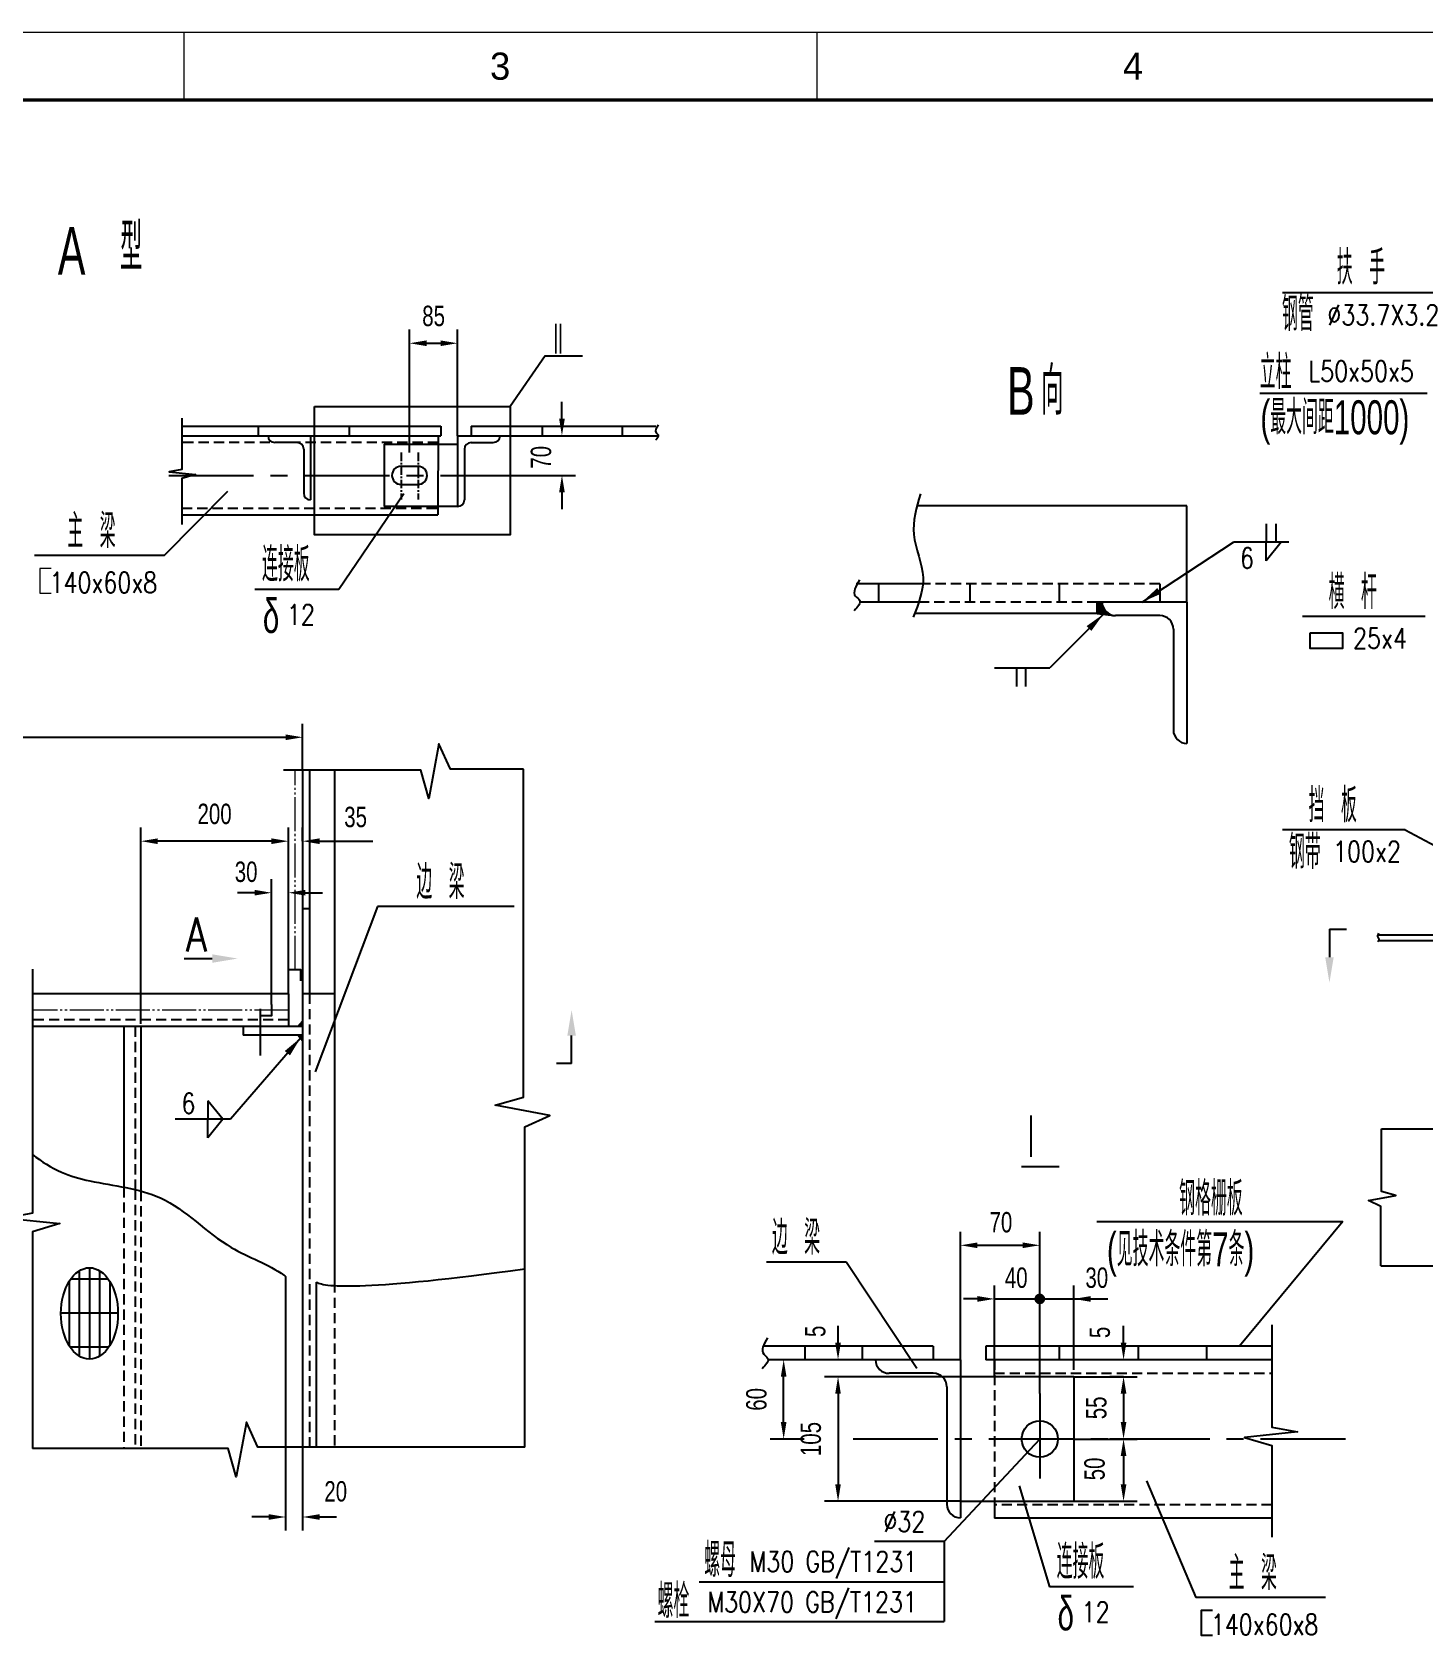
# Model space of a CAD drawing. Extents: x 148 to 221443, y -36682 to 6758.
# Drawn here: x 47590 to 51688, y -32790 to -28058 of the extents above; entities that cross this region are included whole.
import ezdxf
from ezdxf.enums import TextEntityAlignment as Align

# ---------------------------------------------------------------- set-up
doc = ezdxf.new("R2010")
doc.units = 0
doc.header["$LTSCALE"] = 10
doc.header["$MEASUREMENT"] = 0
for name, pattern in [('CENTERX2', [4, 2.5, -0.5, 0.5, -0.5]), ('HIDDENX2', [0.75, 0.5, -0.25]), ('PHANTOMS6', [13.6, 10, -0.8, 0.6, -0.8, 0.6, -0.8])]:
    doc.linetypes.add(name, pattern=pattern)
for name, color, linetype in [('2', 4, 'Continuous'), ('3', 255, 'Continuous'), ('9', 6, 'Continuous'), ('CENTER', 1, 'CENTERX2'), ('DIM', 4, 'Continuous'), ('WHITE', 7, 'Continuous')]:
    doc.layers.add(name, color=color, linetype=linetype)
doc.layers.add('2（细实线）', color=3, linetype='Continuous', lineweight=20)
doc.layers.add('图框层', color=7, linetype='Continuous', lineweight=15)
doc.styles.add('HZ', font='ROMS.SHX', dxfattribs={"width": 0.75, "bigfont": 'GBCBIG.SHX'})
doc.styles.get("Standard").update_dxf_attribs({"font": 'wison_e.shx', "width": 0.75, "bigfont": 'wison_c.shx'})
doc.styles.add('XW', font='ROMANS.shx', dxfattribs={"width": 0.85})
doc.dimstyles.new('DIM1', dxfattribs={"dimscale": 20, "dimtxt": 3, "dimasz": 2.5, "dimexe": 2, "dimexo": 0, "dimgap": 1, "dimtad": 0, "dimdec": 0, "dimzin": 0, "dimdsep": 46, "dimtxsty": 'Standard', "dimcen": 2, "dimclrd": 3, "dimclre": 3, "dimclrt": 3, "dimadec": 0, "dimazin": 0, "dimtfac": 0.666667, "dimtdec": 0, "dimtofl": 0, "dimtmove": 2, "dimatfit": 1, "dimfxl": 2, "dimtvp": 1.333333, "dimtolj": 1, "dimtzin": 0, "dimarcsym": 0})

# ---------------------------------------------------------------- blocks, each defined once
blk = doc.blocks.new('*D1914')
at = {"layer": 'Defpoints', "color": 0}
for p in [(48843.2, -28973.7), (48843.2, -29245.9), (48701.5, -29295.7)]:
    blk.add_point(p, dxfattribs=at)
at = {"layer": 'DIM', "color": 3, "lineweight": -2}
for p, q in [((48701.5, -29295.7), (48701.5, -28933.7)), ((48843.2, -29245.9), (48843.2, -28933.7)), ((48751.5, -28973.7), (48793.2, -28973.7))]:
    blk.add_line(p, q, dxfattribs=at)
at = {"layer": 'DIM', "color": 3}
for points in [[(48751.5, -28965.4), (48751.5, -28982), (48701.5, -28973.7)], [(48793.2, -28982), (48793.2, -28965.4), (48843.2, -28973.7)]]:
    blk.add_solid(points, dxfattribs=at)
at = {"layer": 'DIM', "color": 3, "insert": (48772.4, -28893.7), "char_height": 60, "attachment_point": 5}
blk.add_mtext('\\A1;85', dxfattribs=at)
blk = doc.blocks.new('*D1915')
at = {"layer": 'Defpoints', "color": 0}
for p in [(48968.2, -29245.9), (49150.2, -29245.9), (48947.4, -29362.5)]:
    blk.add_point(p, dxfattribs=at)
at = {"layer": 'DIM', "color": 3, "lineweight": -2}
for p, q in [((49150.2, -29195.9), (49150.2, -29145.9)), ((48968.2, -29245.9), (49190.2, -29245.9)), ((48947.4, -29362.5), (49190.2, -29362.5)), ((49150.2, -29412.5), (49150.2, -29462.5))]:
    blk.add_line(p, q, dxfattribs=at)
at = {"layer": 'DIM', "color": 3}
for points in [[(49141.9, -29195.9), (49158.6, -29195.9), (49150.2, -29245.9)], [(49158.6, -29412.5), (49141.9, -29412.5), (49150.2, -29362.5)]]:
    blk.add_solid(points, dxfattribs=at)
at = {"layer": 'DIM', "color": 3, "insert": (49088.7, -29309.4), "char_height": 60, "attachment_point": 5, "rotation": 90}
blk.add_mtext('\\A1;70', dxfattribs=at)
blk = doc.blocks.new('*D1917')
at = {"layer": 'Defpoints', "color": 0}
for p in [(48345.1, -30591), (48345.1, -30888.5), (48295.1, -30920.2)]:
    blk.add_point(p, dxfattribs=at)
at = {"layer": 'DIM', "color": 3, "lineweight": -2}
for p, q in [((48295.1, -30920.2), (48295.1, -30551)), ((48345.1, -30888.5), (48345.1, -30551)), ((48245.1, -30591), (48195.1, -30591)), ((48395.1, -30591), (48445.1, -30591))]:
    blk.add_line(p, q, dxfattribs=at)
at = {"layer": 'DIM', "color": 3}
for points in [[(48245.1, -30599.3), (48245.1, -30582.6), (48295.1, -30591)], [(48395.1, -30582.6), (48395.1, -30599.3), (48345.1, -30591)]]:
    blk.add_solid(points, dxfattribs=at)
at = {"layer": 'DIM', "color": 3, "insert": (48220.4, -30529.7), "char_height": 60, "attachment_point": 5}
blk.add_mtext('\\A1;30', dxfattribs=at)
blk = doc.blocks.new('*D1920')
at = {"layer": 'Defpoints', "color": 0}
for p in [(48386.8, -30133.5), (45746.9, -30230.2), (48386.8, -30230.2)]:
    blk.add_point(p, dxfattribs=at)
at = {"layer": 'DIM', "color": 3, "lineweight": -2}
for p, q in [((45746.9, -30230.2), (45746.9, -30093.5)), ((48386.8, -30230.2), (48386.8, -30093.5)), ((45796.9, -30133.5), (48336.8, -30133.5))]:
    blk.add_line(p, q, dxfattribs=at)
at = {"layer": 'DIM', "color": 3}
for points in [[(45796.9, -30125.1), (45796.9, -30141.8), (45746.9, -30133.5)], [(48336.8, -30141.8), (48336.8, -30125.1), (48386.8, -30133.5)]]:
    blk.add_solid(points, dxfattribs=at)
at = {"layer": 'DIM', "color": 3, "insert": (47296.5, -30208.9), "char_height": 60, "attachment_point": 5}
blk.add_mtext('\\A1;5000', dxfattribs=at)
blk = doc.blocks.new('_Small')
at = {"color": 0, "linetype": 'ByBlock', "lineweight": -2}
blk.add_circle((0, 0), 0.25, dxfattribs=at)
blk = doc.blocks.new('*D1937')
at = {"layer": 'Defpoints', "color": 0}
for p in [(50556.9, -31628.7), (50323.5, -31965.5), (50556.9, -32065.2)]:
    blk.add_point(p, dxfattribs=at)
at = {"layer": 'DIM', "color": 3, "lineweight": -2}
for p, q in [((50323.5, -31965.5), (50323.5, -31588.7)), ((50556.9, -32065.2), (50556.9, -31588.7)), ((50373.5, -31628.7), (50506.9, -31628.7))]:
    blk.add_line(p, q, dxfattribs=at)
at = {"layer": 'DIM', "color": 3}
for points in [[(50373.5, -31620.4), (50373.5, -31637), (50323.5, -31628.7)], [(50506.9, -31637), (50506.9, -31620.4), (50556.9, -31628.7)]]:
    blk.add_solid(points, dxfattribs=at)
at = {"layer": 'DIM', "color": 3, "insert": (50442.5, -31561.2), "char_height": 60, "attachment_point": 5}
blk.add_mtext('\\A1;70', dxfattribs=at)
blk = doc.blocks.new('*D1938')
at = {"layer": 'Defpoints', "color": 0}
for p in [(49802.9, -31965.5), (50073.5, -31965.5), (49863, -32198.9)]:
    blk.add_point(p, dxfattribs=at)
at = {"layer": 'DIM', "color": 3, "lineweight": -2}
for p, q in [((50073.5, -31965.5), (49762.9, -31965.5)), ((49802.9, -32148.9), (49802.9, -32015.5)), ((49863, -32198.9), (49762.9, -32198.9))]:
    blk.add_line(p, q, dxfattribs=at)
at = {"layer": 'DIM', "color": 3}
for points in [[(49811.2, -32015.5), (49794.5, -32015.5), (49802.9, -31965.5)], [(49794.5, -32148.9), (49811.2, -32148.9), (49802.9, -32198.9)]]:
    blk.add_solid(points, dxfattribs=at)
at = {"layer": 'DIM', "color": 3, "insert": (49722.9, -32082.2), "char_height": 60, "attachment_point": 5, "rotation": 90}
blk.add_mtext('\\A1;60', dxfattribs=at)
blk = doc.blocks.new('*D1939')
at = {"layer": 'Defpoints', "color": 0}
for p in [(50893.1, -32198.9), (50656.9, -32382.2), (50803.6, -32382.2)]:
    blk.add_point(p, dxfattribs=at)
at = {"layer": 'DIM', "color": 3, "lineweight": -2}
for p, q in [((50893.1, -32198.9), (50763.6, -32198.9)), ((50803.6, -32248.9), (50803.6, -32332.2)), ((50656.9, -32382.2), (50843.6, -32382.2))]:
    blk.add_line(p, q, dxfattribs=at)
at = {"layer": 'DIM', "color": 3}
for points in [[(50811.9, -32248.9), (50795.2, -32248.9), (50803.6, -32198.9)], [(50795.2, -32332.2), (50811.9, -32332.2), (50803.6, -32382.2)]]:
    blk.add_solid(points, dxfattribs=at)
at = {"layer": 'DIM', "color": 3, "insert": (50718.4, -32287), "char_height": 60, "attachment_point": 5, "rotation": 90}
blk.add_mtext('\\A1;50', dxfattribs=at)
blk = doc.blocks.new('_DotSmall')
at = {"layer": 'WHITE', "color": 0, "const_width": 0.5}
blk.add_lwpolyline([(-0.0625, 0, 1), (0.0625, 0, 1)], format="xyb", close=True, dxfattribs=at)
blk = doc.blocks.new('*D1940')
at = {"layer": 'Defpoints', "color": 0}
for p in [(50656.9, -32015.5), (50656.9, -32198.9), (50803.6, -32198.9)]:
    blk.add_point(p, dxfattribs=at)
at = {"layer": 'DIM', "color": 3, "lineweight": -2}
for p, q in [((50656.9, -32015.5), (50843.6, -32015.5)), ((50803.6, -32065.5), (50803.6, -32148.9)), ((50656.9, -32198.9), (50843.6, -32198.9))]:
    blk.add_line(p, q, dxfattribs=at)
at = {"layer": 'DIM', "color": 3}
for points in [[(50811.9, -32065.5), (50795.2, -32065.5), (50803.6, -32015.5)], [(50795.2, -32148.9), (50811.9, -32148.9), (50803.6, -32198.9)]]:
    blk.add_solid(points, dxfattribs=at)
at = {"layer": 'DIM', "color": 3, "insert": (50723.6, -32107.2), "char_height": 60, "attachment_point": 5, "rotation": 90}
blk.add_mtext('\\A1;55', dxfattribs=at)
blk = doc.blocks.new('*D1943')
at = {"layer": 'Defpoints', "color": 0}
for p in [(50323.5, -32015.5), (49963, -32382.2), (50323.5, -32382.2)]:
    blk.add_point(p, dxfattribs=at)
at = {"layer": 'DIM', "color": 3, "lineweight": -2}
for p, q in [((50323.5, -32015.5), (49923, -32015.5)), ((49963, -32065.5), (49963, -32332.2)), ((50323.5, -32382.2), (49923, -32382.2))]:
    blk.add_line(p, q, dxfattribs=at)
at = {"layer": 'DIM', "color": 3}
for points in [[(49971.3, -32065.5), (49954.6, -32065.5), (49963, -32015.5)], [(49954.6, -32332.2), (49971.3, -32332.2), (49963, -32382.2)]]:
    blk.add_solid(points, dxfattribs=at)
at = {"layer": 'DIM', "color": 3, "insert": (49883, -32198.9), "char_height": 60, "attachment_point": 5, "rotation": 90}
blk.add_mtext('\\A1;105', dxfattribs=at)
blk = doc.blocks.new('*D1944')
at = {"layer": 'Defpoints', "color": 0}
for p in [(50073.5, -31965.5), (49963, -32015.5), (50073.5, -32015.5)]:
    blk.add_point(p, dxfattribs=at)
at = {"layer": 'DIM', "color": 3, "lineweight": -2}
for p, q in [((49963, -31915.5), (49963, -31865.5)), ((50073.5, -31965.5), (49923, -31965.5)), ((50073.5, -32015.5), (49923, -32015.5)), ((49963, -32065.5), (49963, -32115.5))]:
    blk.add_line(p, q, dxfattribs=at)
at = {"layer": 'DIM', "color": 3}
for points in [[(49954.6, -31915.5), (49971.3, -31915.5), (49963, -31965.5)], [(49971.3, -32065.5), (49954.6, -32065.5), (49963, -32015.5)]]:
    blk.add_solid(points, dxfattribs=at)
at = {"layer": 'DIM', "color": 3, "insert": (49896.1, -31882), "char_height": 60, "attachment_point": 5, "rotation": 90}
blk.add_mtext('\\A1;5', dxfattribs=at)
blk = doc.blocks.new('*D1947')
at = {"layer": 'Defpoints', "color": 0}
for p in [(50803.6, -31965.5), (50803.6, -31965.5), (50803.6, -32015.5)]:
    blk.add_point(p, dxfattribs=at)
at = {"layer": 'DIM', "color": 3, "lineweight": -2}
for p, q in [((50803.6, -31915.5), (50803.6, -31865.5)), ((50803.6, -31965.5), (50763.6, -31965.5)), ((50803.6, -32015.5), (50763.6, -32015.5)), ((50803.6, -32065.5), (50803.6, -32115.5))]:
    blk.add_line(p, q, dxfattribs=at)
at = {"layer": 'DIM', "color": 3}
for points in [[(50795.2, -31915.5), (50811.9, -31915.5), (50803.6, -31965.5)], [(50811.9, -32065.5), (50795.2, -32065.5), (50803.6, -32015.5)]]:
    blk.add_solid(points, dxfattribs=at)
at = {"layer": 'DIM', "color": 3, "insert": (50733.8, -31885.2), "char_height": 60, "attachment_point": 5, "rotation": 90}
blk.add_mtext('\\A1;5', dxfattribs=at)
blk = doc.blocks.new('*D1952')
at = {"layer": 'Defpoints', "color": 0}
for p in [(48336.8, -32223), (48386.8, -32223), (48336.8, -32428.4)]:
    blk.add_point(p, dxfattribs=at)
at = {"layer": 'DIM', "color": 3, "lineweight": -2}
for p, q in [((48336.8, -32223), (48336.8, -32468.4)), ((48386.8, -32223), (48386.8, -32468.4)), ((48286.8, -32428.4), (48236.8, -32428.4)), ((48436.8, -32428.4), (48486.8, -32428.4))]:
    blk.add_line(p, q, dxfattribs=at)
at = {"layer": 'DIM', "color": 3}
for points in [[(48286.8, -32436.8), (48286.8, -32420.1), (48336.8, -32428.4)], [(48436.8, -32420.1), (48436.8, -32436.8), (48386.8, -32428.4)]]:
    blk.add_solid(points, dxfattribs=at)
at = {"layer": 'DIM', "color": 3, "insert": (48484.2, -32353.3), "char_height": 60, "attachment_point": 5}
blk.add_mtext('\\A1;20', dxfattribs=at)
blk = doc.blocks.new('*D1953')
at = {"layer": 'Defpoints', "color": 0}
for p in [(47910.1, -30439.3), (48345.1, -30551), (47910.1, -30976.8)]:
    blk.add_point(p, dxfattribs=at)
at = {"layer": 'DIM', "color": 3, "lineweight": -2}
for p, q in [((47910.1, -30976.8), (47910.1, -30399.3)), ((48345.1, -30551), (48345.1, -30399.3)), ((48295.1, -30439.3), (47960.1, -30439.3))]:
    blk.add_line(p, q, dxfattribs=at)
at = {"layer": 'DIM', "color": 3}
for points in [[(47960.1, -30431), (47960.1, -30447.7), (47910.1, -30439.3)], [(48295.1, -30447.7), (48295.1, -30431), (48345.1, -30439.3)]]:
    blk.add_solid(points, dxfattribs=at)
at = {"layer": 'DIM', "color": 3, "insert": (48127.6, -30359.3), "char_height": 60, "attachment_point": 5}
blk.add_mtext('\\A1;200', dxfattribs=at)
blk = doc.blocks.new('*D1954')
at = {"layer": 'Defpoints', "color": 0}
for p in [(48345.1, -30439.3), (48386.8, -30439.3), (48386.8, -30439.3)]:
    blk.add_point(p, dxfattribs=at)
at = {"layer": 'DIM', "color": 3, "lineweight": -2}
for p, q in [((48345.1, -30439.3), (48345.1, -30399.3)), ((48386.8, -30439.3), (48386.8, -30399.3)), ((48295.1, -30439.3), (48245.1, -30439.3)), ((48436.8, -30439.3), (48486.8, -30439.3))]:
    blk.add_line(p, q, dxfattribs=at)
at = {"layer": 'DIM', "color": 3}
for points in [[(48295.1, -30447.7), (48295.1, -30431), (48345.1, -30439.3)], [(48436.8, -30431), (48436.8, -30447.7), (48386.8, -30439.3)]]:
    blk.add_solid(points, dxfattribs=at)
at = {"layer": 'DIM', "color": 3, "insert": (48542.7, -30368.4), "char_height": 60, "attachment_point": 5}
blk.add_mtext('\\A1;35', dxfattribs=at)
blk = doc.blocks.new('a2')
for p, q in [((15522.42, 10126.74), (15522.42, 10116.74)), ((15615.59, 10126.74), (15615.59, 10116.74))]:
    blk.add_line(p, q)
at = {"layer": '图框层', "ltscale": 10}
blk.add_lwpolyline([(15311.09, 10126.74), (15905.09, 10126.74), (15905.09, 9706.74), (15311.09, 9706.74)], close=True, dxfattribs=at)
at = {"layer": '图框层', "ltscale": 10, "const_width": 0.5}
blk.add_lwpolyline([(15336.09, 10116.74), (15895.09, 10116.74), (15895.09, 9716.74), (15336.09, 9716.74)], close=True, dxfattribs=at)
at = {"style": 'HZ'}
for s, p in [('3', (15569, 10121.74)), ('4', (15662.17, 10121.74))]:
    blk.add_text(s, height=4, dxfattribs=at).set_placement(p, align=Align.MIDDLE)

msp = doc.modelspace()

# ---------------------------------------------------------------- hatches: boundary and pattern name
h = msp.add_hatch()
h.set_pattern_fill('ANSI31', color=256, scale=33.333333, style=0)
h.set_pattern_definition([(45, (39581.0225, -30133.218), (-2.9462783, 2.9462783), [])])
h.paths.add_polyline_path([(50740.1574, -29735.3577), (50726.2541, -29735.3577), (50726.2541, -29768.691), (50775.0041, -29775.0244, -0.376861223)])
h = msp.add_hatch()
h.set_pattern_fill('ANSI37', color=256, scale=16.666667, style=0)
h.set_pattern_definition([(135, (48930.554, -38841.6698), (1.4731391, 1.4731391), []), (45, (48930.554, -38841.6698), (1.4731391, -1.4731391), [])])
h.paths.add_polyline_path([(48386.8166, -30969.919), (48386.8166, -30985.1221), (48374.1076, -30985.1221)])
h.paths.add_polyline_path([(48374.1076, -31010.1221), (48386.8166, -31010.1221), (48386.8166, -31025.5675)])
at = {"layer": '2', "linetype": 'Continuous'}
h = msp.add_hatch(dxfattribs=at)
h.set_pattern_fill('ANSI31', color=3, scale=1.666667, style=0)
h.set_pattern_definition([(45, (39633.96175, -36444.30552), (-0.1473139127, 0.1473139127), [])])
h.paths.add_polyline_path([(50556.858, -31774.103), (50556.858, -31783.478, -0.414213562), (50559.983, -31786.603), (50569.358, -31786.603, 0.414213562)])
h.paths.add_polyline_path([(50556.858, -31774.103, 0.414213562), (50544.358, -31786.603), (50553.733, -31786.603, -0.414213562), (50556.858, -31783.478)])
h.paths.add_polyline_path([(50556.858, -31789.728, -0.414213562), (50553.733, -31786.603), (50544.358, -31786.603, 0.414213562), (50556.858, -31799.103)])
h.paths.add_polyline_path([(50569.358, -31786.603), (50559.983, -31786.603, -0.414213562), (50556.858, -31789.728), (50556.858, -31799.103, 0.414213562)])

# ---------------------------------------------------------------- linework, layer by layer
for p, q in [((48031.3917, -29217.5326), (48793.2606, -29217.5326)), ((48255.5362, -29217.5326), (48255.5362, -29245.866)), ((48523.9025, -29217.5326), (48523.9025, -29245.866)), ((48793.2606, -29217.5326), (48793.2606, -29245.866)), ((48883.1917, -29217.5326), (48883.1917, -29245.866)), ((48883.1917, -29217.5326), (49426.876, -29217.5326)), ((49092.4397, -29217.5326), (49092.4397, -29245.866)), ((49327.0115, -29217.5326), (49327.0115, -29245.866)), ((48031.3917, -29245.866), (48793.2606, -29245.866)), ((48369.8583, -29265.866), (48304.8583, -29265.866)), ((48389.8583, -29285.866), (48389.8583, -29414.7523)), ((48389.8583, -29285.866), (48389.8583, -29414.7523)), ((48409.8583, -29245.866), (48409.8583, -29434.7523)), ((48626.525, -29270.866), (48843.1917, -29270.866)), ((48626.525, -29270.866), (48626.525, -29454.1993)), ((48843.1917, -29245.866), (49434.0158, -29245.866)), ((48843.1917, -29245.866), (48843.1917, -29454.1993)), ((48863.1917, -29285.866), (48863.1917, -29434.1993)), ((48883.1917, -29265.866), (48948.1917, -29265.866)), ((48676.525, -29335.866), (48726.525, -29335.866)), ((48676.525, -29389.1993), (48726.525, -29389.1993)), ((48031.3917, -29479.1993), (48784.8583, -29479.1993)), ((48843.1917, -29454.1993), (48626.525, -29454.1993)), ((48784.8583, -29451.6631), (48784.8583, -29479.1993)), ((50990.1574, -29452.0244), (50195.6681, -29452.0244)), ((50990.1574, -29735.3577), (50990.1574, -29452.0244)), ((50215.5286, -29682.1508), (50016.7152, -29682.1508)), ((50082.2827, -29682.1508), (50082.2827, -29735.3577)), ((50200.8296, -29735.3577), (50027.5124, -29735.3577)), ((50990.1574, -29735.3577), (50726.2541, -29735.3577)), ((50726.2541, -29768.691), (50726.2541, -29735.3577)), ((50990.1574, -29735.3577), (50990.1574, -30152.0244)), ((50726.2541, -29768.691), (50188.5611, -29768.691)), ((50726.2541, -29768.691), (50775.0041, -29775.0244)), ((50910.1574, -29775.3577), (50780.1574, -29775.3577)), ((50950.1574, -29815.3577), (50950.1574, -30112.0244)), ((48386.8166, -30230.1799), (48386.8166, -32223.0477)), ((48406.8166, -30230.1799), (48406.8166, -30888.4554)), ((48480.1499, -30230.1799), (48480.1499, -30888.4554)), ((51552.1437, -30714.4876), (52022.3015, -30714.4876)), ((51554.0309, -30731.1542), (52022.3015, -30731.1542)), ((48345.1499, -30888.4554), (47591.6832, -30888.4554)), ((48345.1499, -30888.4554), (48345.1499, -30985.1221)), ((48480.1499, -30888.4581), (48386.8166, -30888.4554)), ((48480.1499, -30888.4554), (48480.2056, -31738.0016)), ((47868.4832, -30985.1221), (47591.6832, -30985.1221)), ((47860.1199, -30985.1221), (47860.1199, -31457.6806)), ((47910.1199, -30985.1221), (47910.1199, -31468.9998)), ((48386.8166, -30985.1221), (47938.4832, -30985.1221)), ((48211.8166, -30985.1221), (48211.8166, -31010.1221)), ((48386.8166, -30969.919), (48374.1076, -30985.1221)), ((48278.4832, -31010.1221), (48211.8166, -31010.1221)), ((48361.8166, -31010.1221), (48278.4832, -31010.1221)), ((48386.8166, -31010.1221), (48361.8166, -31010.1221)), ((48374.1076, -31010.1221), (48386.8166, -31025.5675)), ((48336.8166, -31720.3737), (48336.8166, -32223.0477)), ((48426.8166, -31736.8239), (48426.8166, -32223.0477)), ((50243.5247, -31925.5498), (49742.7133, -31925.5498)), ((49864.8082, -31925.5498), (49864.8082, -31965.5498)), ((50033.7999, -31925.5498), (50033.7999, -31965.5498)), ((50243.5247, -31925.5498), (50243.5247, -31965.5498)), ((51240.1084, -31925.5498), (50397.9361, -31925.5498)), ((50397.9361, -31925.5498), (50397.9361, -31965.5498)), ((50614.3409, -31925.5498), (50614.3409, -31965.5498)), ((50846.9562, -31925.5498), (50846.9562, -31965.5498)), ((51047.7597, -31925.5498), (51047.7597, -31965.5498)), ((50323.5247, -31965.5498), (49756.993, -31965.5498)), ((50323.5247, -31965.5498), (50323.5247, -32430.968)), ((51240.1084, -31965.5498), (50397.9361, -31965.5498)), ((50423.5247, -32015.5498), (50423.5247, -31965.5498)), ((50243.5247, -32005.5498), (50113.5247, -32005.5498)), ((50656.858, -32015.5498), (50323.5247, -32015.5498)), ((50656.858, -32015.5498), (50656.858, -32382.2165)), ((50283.5247, -32045.5498), (50283.5247, -32390.968)), ((50323.5247, -32382.2165), (50656.858, -32382.2165)), ((50423.5247, -32377.2165), (50423.5247, -32432.2165)), ((51240.1084, -32432.2165), (50423.5247, -32432.2165))]:
    msp.add_line(p, q)
at = {"color": 4, "linetype": 'PHANTOMS6', "lineweight": 0}
for p, q in [((48364.4163, -30818.1171), (48364.4163, -30231.491)), ((48345.1499, -30936.8534), (47591.6832, -30936.8534))]:
    msp.add_line(p, q, dxfattribs=at)
at = {"color": 3, "linetype": 'Continuous', "lineweight": 0}
msp.add_lwpolyline([(47646.6899, -29636.4446), (47613.2461, -29636.4446), (47613.2461, -29709.3636), (47646.6899, -29709.3636)], dxfattribs=at)
for points in [[(48381.3493, -30850.1528), (48381.3493, -30818.1171), (48347.4834, -30818.1171)], [(48295.1499, -30920.2423), (48295.1499, -30953.4645), (48260.0296, -30953.4645)]]:
    msp.add_lwpolyline(points)
msp.add_circle((50556.858, -32198.8831), 53.3333)
for centre, radius, start, end in [((48304.8583, -29245.866), 20, 180, 270), ((48369.8583, -29285.866), 20, 0, 90), ((48883.1917, -29285.866), 20, 90, 180), ((48948.1917, -29245.866), 20, 270, 0), ((48676.525, -29362.5326), 26.6667, 90, 270), ((48726.525, -29362.5326), 26.6667, 270, 90), ((48409.8583, -29414.7523), 20, 180, 270), ((48843.1917, -29434.1993), 20, 270, 0), ((50780.1574, -29735.3577), 40, 180, 270), ((50910.1574, -29815.3577), 40, 0, 90), ((50990.1574, -30112.0244), 40, 180, 270), ((50113.5247, -31965.5498), 40, 180, 270), ((50243.5247, -32045.5498), 40, 0, 90), ((50323.5247, -32390.968), 40, 180, 270)]:
    msp.add_arc(centre, radius, start, end)
at = {"layer": '2', "color": 3, "linetype": 'Continuous'}
for p, q in [((51802.5581, -28825.02), (51271.4046, -28825.02)), ((49100.5574, -29010.8818), (48998.0606, -29159.8892)), ((49100.5574, -29010.8818), (49211.0739, -29010.8818)), ((51697.187, -29121.9116), (51204.6205, -29121.9116)), ((47978.8553, -29598.8348), (48166.5764, -29408.9981)), ((48684.7987, -29416.8932), (48493.2038, -29698.5906)), ((50858.2057, -29735.3577), (51127.3897, -29559.4358)), ((51290.265, -29559.4358), (51127.3897, -29559.4358)), ((47978.8553, -29598.8348), (47597.6227, -29598.8348)), ((48493.2038, -29698.5906), (48245.6905, -29698.5906)), ((50744.0868, -29771.0078), (50586.0218, -29929.1133)), ((51691.8933, -29778.1901), (51330.4249, -29778.1901)), ((50423.1465, -29929.1133), (50586.0218, -29929.1133)), ((51632.9355, -30405.9745), (51271.4671, -30405.9745)), ((51632.9355, -30405.9745), (52014.4595, -30611.2846)), ((48486.8166, -30439.3298), (48593.7246, -30439.3298)), ((48606.8916, -30631.7124), (48423.4832, -31118.3764)), ((49009.0738, -30631.7124), (48606.8916, -30631.7124)), ((51409.6223, -30698.6756), (51409.6223, -30780.9957)), ((48038.3363, -30784.7417), (48120.6564, -30784.7417)), ((48381.0732, -31017.8279), (48174.156, -31257.8137)), ((49178.6102, -31093.5894), (49178.6102, -31011.2693)), ((48174.156, -31257.8137), (48011.2807, -31257.8137)), ((50503.2575, -31396.389), (50613.774, -31396.389)), ((50724.8153, -31559.0607), (51448.7163, -31559.0607)), ((51448.7163, -31559.0607), (51144.9966, -31925.5498)), ((49988.3159, -31678.1579), (49752.7204, -31678.1579)), ((49988.3159, -31678.1579), (50194.9312, -31990.0912)), ((50423.5247, -31985.5498), (50423.5247, -31746.603)), ((50556.858, -31905.5498), (50556.858, -31746.603)), ((50556.858, -31908.5698), (50556.858, -31746.603)), ((50656.858, -31995.5498), (50656.858, -31746.603)), ((50373.5247, -31786.603), (50331.858, -31786.603)), ((50423.5247, -31786.603), (50756.858, -31786.603)), ((50274.9361, -32500.7514), (50556.858, -32198.8831)), ((50496.7047, -32336.8161), (50585.2021, -32634.3155)), ((51017.1035, -32665.8534), (50871.8774, -32322.083)), ((50274.9361, -32500.7514), (50070.7601, -32500.7514)), ((50274.9361, -32500.7514), (50274.9361, -32735.5887)), ((50274.9361, -32620.0094), (49554.4327, -32620.0094)), ((50832.7153, -32634.3155), (50585.2021, -32634.3155)), ((51397.5802, -32665.8534), (51016.3476, -32665.8534)), ((49423.3512, -32735.5887), (50274.9361, -32735.5887))]:
    msp.add_line(p, q, dxfattribs=at)
at = {"layer": '2', "color": 7, "linetype": 'Continuous'}
for p, q in [((51223.8591, -29504.8213), (51223.8591, -29559.4358)), ((51251.724, -29504.8213), (51251.724, -29559.4358)), ((51267.5938, -29559.4358), (51223.8591, -29614.0502)), ((51223.8591, -29614.0502), (51223.8591, -29559.4358)), ((50489.5524, -29983.7277), (50489.5524, -29929.1133)), ((50515.8622, -29983.7277), (50515.8622, -29929.1133)), ((51409.6223, -30698.6756), (51459.5389, -30698.6756)), ((49178.6102, -31093.5894), (49134.1904, -31093.5894)), ((48107.7501, -31203.1993), (48107.7501, -31257.8137)), ((48151.4848, -31257.8137), (48107.7501, -31203.1993)), ((48107.7501, -31312.4282), (48107.7501, -31257.8137)), ((48151.4848, -31257.8137), (48107.7501, -31312.4282)), ((47729.2446, -31703.7045), (47729.2446, -31955.0205)), ((47759.2446, -31694.7989), (47759.2446, -31963.9261)), ((47789.2446, -31703.7045), (47789.2446, -31955.0205)), ((47699.2446, -31735.3535), (47699.2446, -31923.3715)), ((47704.4753, -31727.4632), (47814.0139, -31727.4632)), ((47819.2446, -31735.3535), (47819.2446, -31923.3715)), ((47675.3945, -31827.4632), (47843.0947, -31827.4632)), ((47701.8449, -31927.4632), (47816.6443, -31927.4632))]:
    msp.add_line(p, q, dxfattribs=at)
at = {"layer": '2', "color": 3, "linetype": 'Continuous'}
for points in [[(48421.5304, -29159.8892), (48998.0606, -29159.8892), (48998.0606, -29537.8126), (48421.5304, -29537.8126)], [(51353.0764, -29825.5835), (51448.0578, -29825.5835), (51448.0578, -29871.6862), (51353.0764, -29871.6862)]]:
    msp.add_lwpolyline(points, close=True, dxfattribs=at)
at = {"layer": '2', "color": 7, "linetype": 'Continuous'}
msp.add_lwpolyline([(51267.5938, -29559.4358), (51223.8591, -29559.4358)], dxfattribs=at)
at = {"layer": '2', "color": 3, "linetype": 'Continuous'}
msp.add_lwpolyline([(51065.4147, -32703.4632), (51031.971, -32703.4632), (51031.971, -32776.3822), (51065.4147, -32776.3822)], dxfattribs=at)
at = {"layer": '2', "color": 6, "linetype": 'Continuous'}
msp.add_ellipse((47759.2446, -31829.3625), major_axis=(0, -134.5636), ratio=0.623188198, dxfattribs=at)
at = {"layer": '2', "color": 3, "linetype": 'Continuous'}
for points in [[(50913.9017, -29710.9045), (50902.9603, -29694.1627), (50858.2057, -29735.3577)], [(50708.7378, -29820.5098), (50694.5938, -29806.3694), (50744.0868, -29771.0078)], [(48120.6564, -30772.2417), (48120.6564, -30797.2417), (48195.6564, -30784.7417)], [(51397.1223, -30780.9957), (51422.1223, -30780.9957), (51409.6223, -30855.9957)], [(49166.1102, -31011.2693), (49191.1102, -31011.2693), (49178.6102, -30936.2693)], [(48334.3197, -31056.7394), (48349.4668, -31069.7994), (48381.0732, -31017.8279)], [(50373.5247, -31778.2696), (50373.5247, -31794.9363), (50423.5247, -31786.603)], [(50706.858, -31778.2696), (50706.858, -31794.9363), (50656.858, -31786.603)]]:
    msp.add_solid(points, dxfattribs=at)
at = {"layer": '3', "linetype": 'HIDDENX2', "ltscale": 6}
for p, q in [((48785.3324, -29265.866), (48031.3917, -29265.866)), ((48031.3917, -29459.1993), (48784.8583, -29459.1993)), ((50910.1574, -29682.1508), (50215.5286, -29682.1508)), ((50726.2541, -29735.3577), (50200.8296, -29735.3577)), ((48406.8166, -30888.4554), (48406.8166, -32223.0477)), ((48345.1499, -30965.1221), (47591.6832, -30965.1221)), ((47893.4532, -30985.1221), (47893.4532, -31464.7937)), ((47860.1199, -31457.6806), (47860.1199, -32226.4019)), ((47893.4532, -31464.7937), (47893.4532, -32226.4019)), ((47910.1199, -31468.9998), (47910.1199, -32226.4019)), ((48480.2056, -31738.0016), (48480.1499, -32223.0477)), ((50423.5247, -31965.5498), (50423.5247, -32377.2165)), ((50423.5247, -32005.5498), (51240.1084, -32005.5498)), ((51240.1084, -32392.2165), (50423.5247, -32392.2165))]:
    msp.add_line(p, q, dxfattribs=at)
at = {"layer": '3', "ltscale": 6}
for p, q in [((48785.3834, -29245.866), (48784.8583, -29451.6631)), ((50351.2713, -29682.1508), (50351.2713, -29735.3577)), ((50614.4124, -29682.1508), (50614.4124, -29735.3577)), ((50910.1574, -29682.1508), (50910.1574, -29735.3577)), ((48406.8166, -30638.4554), (48386.8166, -30638.4554)), ((47938.4832, -30985.1221), (47868.4832, -30985.1221))]:
    msp.add_line(p, q, dxfattribs=at)
at = {"layer": '9', "linetype": 'Continuous'}
for points in [[(48031.3917, -29194.637), (48031.3917, -29344.8954), (47993.5044, -29351.9942), (48071.6469, -29360.2762), (48031.3917, -29372.1076), (48031.3917, -29506.9852)], [(49037.2886, -30226.8258), (48821.7951, -30226.8258), (48788.2297, -30153.0342), (48758.0208, -30314.0339), (48734.525, -30230.1799), (48330.7335, -30230.1799)], [(49040.6428, -32223.0477), (49040.6428, -31280.2887), (49114.4343, -31246.7233), (48953.4346, -31216.5144), (49037.2886, -31193.0186), (49037.2886, -30226.8258)], [(47591.6832, -30816.078), (47591.6832, -31534.2085), (47515.9087, -31548.4061), (47672.1936, -31564.97), (47591.6832, -31588.6328), (47591.6832, -32226.4019)], [(51562.7978, -31286.3596), (51918.6618, -31286.3596), (51935.4444, -31249.4639), (51950.5489, -31329.9637), (51962.2968, -31288.0367), (52154.7115, -31288.0367)], [(51561.1208, -31689.5565), (51561.1208, -31514.1269), (51524.225, -31497.3442), (51604.7248, -31482.2398), (51562.7978, -31470.4919), (51562.7978, -31286.3596)], [(51561.1208, -31689.5565), (51918.6618, -31689.5565), (51935.4444, -31652.6607), (51950.5489, -31733.1606), (51962.2968, -31691.2336), (52154.7115, -31691.2336)], [(51240.1084, -31863.0919), (51240.1084, -32163.6088), (51315.8829, -32177.8064), (51159.598, -32194.3703), (51240.1084, -32218.0331), (51240.1084, -32487.7884)], [(49040.6428, -32223.0477), (48255.2643, -32223.0477), (48221.6989, -32149.2562), (48191.49, -32310.2559), (48167.9942, -32226.4019), (47591.6832, -32226.4019)]]:
    msp.add_lwpolyline(points, dxfattribs=at)
for points in [[(49433.3458, -29213.7715), (49427.6773, -29237.8452), (49433.3458, -29243.5096), (49425.5517, -29259.0868)], [(50205.357, -29417.3583), (50185.9801, -29536.798), (50213.305, -29662.703), (50184.1442, -29779.8808)], [(50026.1815, -29670.4508), (50014.8446, -29718.5983), (50026.1815, -29729.9271), (50010.5933, -29761.0814)], [(51554.2697, -30710.113), (51551.5085, -30720.0006), (51554.7299, -30727.3588), (51551.2785, -30735.6369)], [(49755.6529, -31901.3608), (49744.316, -31949.5083), (49755.6529, -31960.8371), (49740.0648, -31991.9914)]]:
    msp.add_spline(points, degree=3, dxfattribs=at)
for points, knots in [([(47591.6832, -31361.479), (47618.5217, -31382.1506), (47670.8078, -31416.053), (47731.3558, -31432.7327), (47760.1499, -31438.9595)], [61.56787472, 61.56787472, 61.56787472, 61.56787472, 122.236261946, 174.717376101, 174.717376101, 174.717376101, 174.717376101]), ([(47760.1499, -31438.9595), (47830.3826, -31454.1473), (47993.6607, -31467.7564), (48143.7977, -31637.7335), (48287.8201, -31684.2065), (48334.8714, -31719.2618), (48336.8166, -31720.3737)], [174.717376101, 174.717376101, 174.717376101, 174.717376101, 302.725986596, 455.414529346, 560.703753801, 564.104478248, 564.104478248, 564.104478248, 564.104478248])]:
    msp.add_open_spline(points, degree=3, knots=knots, dxfattribs=at)
msp.add_open_spline([(48426.8166, -31736.8239), (48452.8352, -31753.5009), (48584.2945, -31760.3391), (49040.6428, -31698.3044)], degree=3, dxfattribs=at)
at = {"layer": 'CENTER'}
for p, q in [((48676.525, -29295.7013), (48676.525, -29433.8212)), ((48726.525, -29295.7013), (48726.525, -29433.8212))]:
    msp.add_line(p, q, dxfattribs=at)
at = {"layer": 'CENTER', "ltscale": 10}
for p, q in [((47992.5467, -29362.5326), (48947.4354, -29362.5326)), ((48261.8166, -30932.3114), (48261.8166, -31070.4312)), ((50556.858, -32065.2206), (50556.858, -32341.4603)), ((51457.0582, -32198.8831), (49985.7282, -32198.8831))]:
    msp.add_line(p, q, dxfattribs=at)

# ---------------------------------------------------------------- block references
at = {"layer": '2', "color": 3, "linetype": 'Continuous', "xscale": 50, "yscale": 50, "zscale": 50}
msp.add_blockref('_DotSmall', (50556.858, -31786.603), dxfattribs=at)
at = {"layer": '2', "color": 3, "linetype": 'Continuous', "xscale": 50, "yscale": 50, "zscale": 50, "rotation": 180}
msp.add_blockref('_Small', (50556.858, -31786.603), dxfattribs=at)
at = {"layer": '2（细实线）', "xscale": 20, "yscale": 20, "zscale": 20}
msp.add_blockref('a2', (-262411.7048, -230592.8857), dxfattribs=at)

# ---------------------------------------------------------------- texts
at = {"color": 3, "lineweight": 0, "style": 'XW', "width": 0.8}
msp.add_text('12', height=60, dxfattribs=at).set_placement((48340.5153, -29802.6839))
at = {"color": 3, "linetype": 'Continuous', "lineweight": 0, "style": 'XW', "width": 0.8}
msp.add_text('6', height=60, dxfattribs=at).set_placement((48071.2774, -31211.1521), align=Align.MIDDLE_RIGHT)
msp.add_text('%%c32', height=60, dxfattribs=at).set_placement((50096.73, -32471.7895))
at = {"layer": '2', "color": 3, "linetype": 'Continuous'}
for s, height, style, width, p in [('型', 140, 'HZ', 0.65, (47849.1679, -28760.1712)), ('扶  手', 100, 'HZ', 0.65, (51431.2425, -28801.0577)), ('钢管', 100, 'HZ', 0.65, (51269.9688, -28937.428)), ('%%C33.7X3.2', 60, 'XW', 0.8, (51403.7866, -28920.3095)), ('立柱', 100, 'HZ', 0.65, (51204.2989, -29108.8845)), ('向', 140, 'HZ', 0.65, (50560.9699, -29183.6624)), ('L50x50x5', 60, 'XW', 0.8, (51347.4491, -29085.9112)), ('(最大间距1000)', 100, 'HZ', 0.65, (51206.3427, -29241.6328)), ('主  梁', 100, 'HZ', 0.65, (47694.2831, -29576.6214)), ('连接板', 100, 'HZ', 0.65, (48267.2021, -29674.6284)), ('140x60x8', 60, 'XW', 0.8, (47641.6769, -29707.8672)), ('横  杆', 100, 'HZ', 0.65, (51407.3211, -29755.9767)), ('δ', 100, 'HZ', 0.65, (48269.7094, -29826.379)), ('25x4', 60, 'XW', 0.8, (51479.3945, -29871.9247)), ('挡  板', 100, 'HZ', 0.65, (51348.3633, -30383.7611)), ('钢带', 100, 'HZ', 0.65, (51290.4134, -30520.7697)), ('100x2', 60, 'XW', 0.8, (51420.4367, -30499.7092)), ('边  梁', 100, 'HZ', 0.65, (48721.5492, -30609.499)), ('钢格栅板', 100, 'HZ', 0.65, (50967.188, -31540.9551)), ('边  梁', 100, 'HZ', 0.65, (49768.2681, -31655.9445)), ('(见技术条件第7条)', 100, 'HZ', 0.65, (50754.5441, -31690.5801)), ('螺母', 100, 'HZ', 0.65, (49569.0193, -32604.904)), ('连接板', 100, 'HZ', 0.65, (50606.7137, -32610.3533)), ('M30 GB/T1231', 60, 'XW', 0.8, (49702.4044, -32589.5205)), ('主  梁', 100, 'HZ', 0.65, (51113.008, -32643.64)), ('螺栓', 100, 'HZ', 0.65, (49431.687, -32725.6399)), ('M30X70 GB/T1231', 60, 'XW', 0.8, (49578.2931, -32708.5904)), ('δ', 100, 'HZ', 0.65, (50609.221, -32762.1039)), ('12', 60, 'XW', 0.8, (50680.0268, -32738.4088)), ('140x60x8', 60, 'XW', 0.8, (51060.4017, -32774.8857))]:
    msp.add_text(s, height=height, dxfattribs=dict(at, style=style, width=width)).set_placement(p)
for s, height, style, width, p in [('A', 140, 'HZ', 0.65, (47747.3189, -28701.7556)), ('Ⅱ', 100, 'HZ', 0.65, (49162.6916, -28963.9398)), ('B', 140, 'HZ', 0.65, (50541.7486, -29113.9538)), ('6', 60, 'XW', 0.8, (51187.3864, -29605.9373)), ('A', 100, 'XW', 0.8, (48105.102, -30713.951)), ('Ⅰ', 140, 'HZ', 0.65, (50563.8351, -31312.6257))]:
    msp.add_text(s, height=height, dxfattribs=dict(at, style=style, width=width)).set_placement(p, align=Align.MIDDLE_RIGHT)
at = {"layer": '2', "color": 3, "linetype": 'Continuous', "char_height": 60, "attachment_point": 5}
for s, insert in [('\\A1;40', (50487.5459, -31724.4367)), ('\\A1;30', (50724.7252, -31724.4367))]:
    msp.add_mtext(s, dxfattribs=dict(at, insert=insert))

# ---------------------------------------------------------------- dimensions: what is measured, and where the dimension line sits
at = {"layer": 'DIM'}
dim = msp.add_linear_dim(base=(48843.1917, -28973.6956), p1=(48701.525, -29295.7013), p2=(48843.1917, -29245.866), text='85', dimstyle='DIM1', override={"dimtxsty": 'Standard'}, dxfattribs=at)
dim.commit()
dim.dimension.update_dxf_attribs({"geometry": '*D1914', "text_midpoint": (48772.3583, -28893.6956)})
dim = msp.add_linear_dim(base=(49150.2436, -29245.866), p1=(48947.4354, -29362.5326), p2=(48968.1917, -29245.866), angle=90, text='70', dimstyle='DIM1', override={"dimtxsty": 'Standard'}, dxfattribs=at)
dim.commit()
dim.dimension.update_dxf_attribs({"geometry": '*D1915', "text_midpoint": (49088.7224, -29309.3942), "dimtype": 160})
for base, p1, p2, text, picture, middle in [((48386.8166, -30133.4716), (45746.9403, -30230.1799), (48386.8166, -30230.1799), '5000', '*D1920', (47296.5053, -30208.9179)), ((48345.1499, -30590.9799), (48295.1499, -30920.2423), (48345.1499, -30888.4554), '30', '*D1917', (48220.4276, -30529.6827))]:
    dim = msp.add_linear_dim(base=base, p1=p1, p2=p2, text=text, dimstyle='DIM1', override={"dimtxsty": 'Standard'}, dxfattribs=at)
    dim.commit()
    dim.dimension.update_dxf_attribs({"geometry": picture, "text_midpoint": middle, "dimtype": 160})
for base, p1, p2, angle, text, picture, middle in [((47910.1199, -30439.3298), (48345.1499, -30550.9799), (47910.1199, -30976.7888), 180, '200', '*D1953', (48127.6349, -30359.3298)), ((49802.8578, -31965.5498), (49862.9656, -32198.8831), (50073.5247, -31965.5498), 90, '60', '*D1938', (49722.8578, -32082.2165)), ((49962.9656, -32382.2165), (50323.5247, -32015.5498), (50323.5247, -32382.2165), 90, '105', '*D1943', (49882.9656, -32198.8831)), ((50803.5713, -32198.8831), (50656.858, -32015.5498), (50656.858, -32198.8831), 90, '55', '*D1940', (50723.5713, -32107.2165))]:
    dim = msp.add_linear_dim(base=base, p1=p1, p2=p2, angle=angle, text=text, dimstyle='DIM1', dxfattribs=at)
    dim.commit()
    dim.dimension.update_dxf_attribs({"geometry": picture, "text_midpoint": middle})
for base, p1, p2, angle, text, picture, middle, dimtype in [((48386.8166, -30439.3298), (48345.1499, -30439.3298), (48386.8166, -30439.3298), 0, '35', '*D1954', (48542.7171, -30368.3651), 161), ((49962.9656, -32015.5498), (50073.5247, -31965.5498), (50073.5247, -32015.5498), 90, '5', '*D1944', (49896.0667, -31881.9598), 160), ((50803.5713, -31965.5498), (50803.5713, -32015.5498), (50803.5713, -31965.5498), 90, '5', '*D1947', (50733.8489, -31885.234), 160), ((50803.5713, -32382.2165), (50893.1439, -32198.8831), (50656.858, -32382.2165), 90, '50', '*D1939', (50718.3688, -32287.0253), 160)]:
    dim = msp.add_linear_dim(base=base, p1=p1, p2=p2, angle=angle, text=text, dimstyle='DIM1', dxfattribs=at)
    dim.commit()
    dim.dimension.update_dxf_attribs({"geometry": picture, "text_midpoint": middle, "dimtype": dimtype})
for base, p1, p2, text, picture, middle in [((50556.858, -31628.7127), (50323.5247, -31965.5498), (50556.858, -32065.2206), '70', '*D1937', (50442.5106, -31561.1854)), ((48336.8166, -32428.4283), (48386.8166, -32223.0477), (48336.8166, -32223.0477), '20', '*D1952', (48484.1775, -32353.2824))]:
    dim = msp.add_linear_dim(base=base, p1=p1, p2=p2, text=text, dimstyle='DIM1', dxfattribs=at)
    dim.commit()
    dim.dimension.update_dxf_attribs({"geometry": picture, "text_midpoint": middle, "dimtype": 160})

doc.saveas('drawing.dxf')
